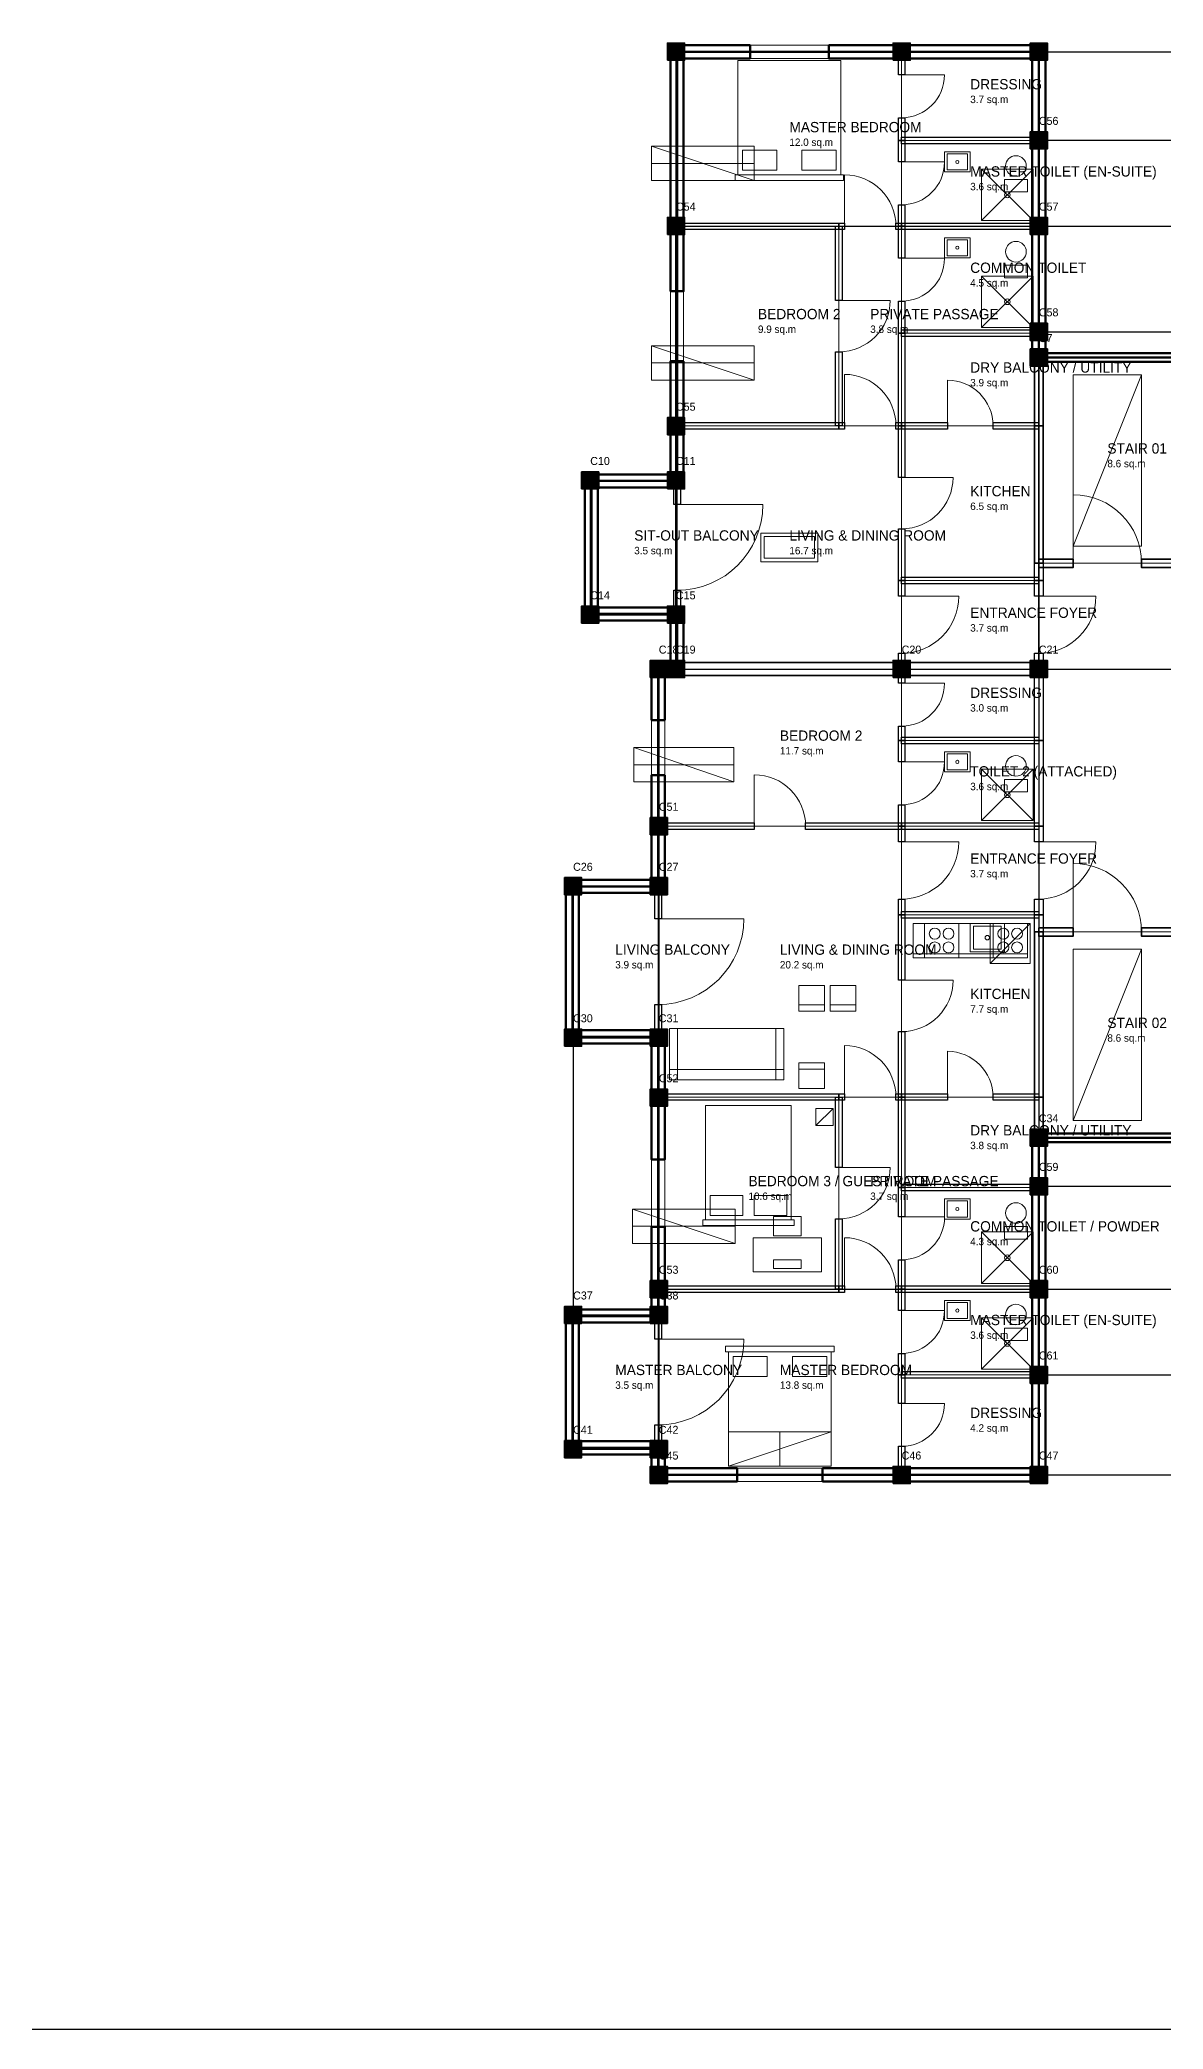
# Model space of a CAD drawing. Header units: millimetres. Extents: x -3000 to 93186, y -9700 to 53000.
# Drawn here: x 52679 to 72340, y -9700 to 25106 of the extents above; entities that cross this region are included whole.
import ezdxf

# ---------------------------------------------------------------- set-up
doc = ezdxf.new("R2010")
doc.units = ezdxf.units.MM
for name, color, linetype, lineweight in [('A-ANNO', 7, 'Continuous', 25), ('A-BALC', 2, 'Continuous', 25), ('A-DOOR', 4, 'Continuous', 18), ('A-FURN', 8, 'Continuous', 13), ('A-GLAZ', 140, 'Continuous', 13), ('A-HATCH', 8, 'Continuous', 9), ('A-LIFT', 30, 'Continuous', 35), ('A-ROOM-AREA', 9, 'Continuous', 15), ('A-ROOM-NAME', 7, 'Continuous', 20), ('A-TEXT', 7, 'Continuous', 18), ('A-WALL-EXT', 3, 'Continuous', 50), ('A-WALL-INT', 8, 'Continuous', 25), ('A-WALL-PARTY', 1, 'Continuous', 35), ('A-WINDOW', 5, 'Continuous', 18), ('S-BEAM', 6, 'Continuous', 25), ('S-COLUMN', 1, 'Continuous', 35)]:
    doc.layers.add(name, color=color, linetype=linetype, lineweight=lineweight)

msp = doc.modelspace()

# ---------------------------------------------------------------- hatches: boundary and pattern name
at = {"layer": 'A-HATCH'}
for points in [[(63662, 24747), (63962, 24747), (63962, 25047), (63662, 25047)], [(67612, 24747), (67912, 24747), (67912, 25047), (67612, 25047)], [(70012, 24747), (70312, 24747), (70312, 25047), (70012, 25047)], [(70012, 23197), (70312, 23197), (70312, 23497), (70012, 23497)], [(63662, 21697), (63962, 21697), (63962, 21997), (63662, 21997)], [(70012, 21697), (70312, 21697), (70312, 21997), (70012, 21997)], [(70012, 19847), (70312, 19847), (70312, 20147), (70012, 20147)], [(70012, 19397), (70312, 19397), (70312, 19697), (70012, 19697)], [(63662, 18197), (63962, 18197), (63962, 18497), (63662, 18497)], [(62162, 17247), (62462, 17247), (62462, 17547), (62162, 17547)], [(63662, 17247), (63962, 17247), (63962, 17547), (63662, 17547)], [(62162, 14897), (62462, 14897), (62462, 15197), (62162, 15197)], [(63662, 14897), (63962, 14897), (63962, 15197), (63662, 15197)], [(63362, 13947), (63662, 13947), (63662, 14247), (63362, 14247)], [(63662, 13947), (63962, 13947), (63962, 14247), (63662, 14247)], [(67612, 13947), (67912, 13947), (67912, 14247), (67612, 14247)], [(70012, 13947), (70312, 13947), (70312, 14247), (70012, 14247)], [(63362, 11197), (63662, 11197), (63662, 11497), (63362, 11497)], [(61862, 10147), (62162, 10147), (62162, 10447), (61862, 10447)], [(63362, 10147), (63662, 10147), (63662, 10447), (63362, 10447)], [(61862, 7497), (62162, 7497), (62162, 7797), (61862, 7797)], [(63362, 7497), (63662, 7497), (63662, 7797), (63362, 7797)], [(63362, 6447), (63662, 6447), (63662, 6747), (63362, 6747)], [(70012, 5747), (70312, 5747), (70312, 6047), (70012, 6047)], [(70012, 4897), (70312, 4897), (70312, 5197), (70012, 5197)], [(63362, 3097), (63662, 3097), (63662, 3397), (63362, 3397)], [(70012, 3097), (70312, 3097), (70312, 3397), (70012, 3397)], [(61862, 2647), (62162, 2647), (62162, 2947), (61862, 2947)], [(63362, 2647), (63662, 2647), (63662, 2947), (63362, 2947)], [(70012, 1597), (70312, 1597), (70312, 1897), (70012, 1897)], [(61862, 297), (62162, 297), (62162, 597), (61862, 597)], [(63362, 297), (63662, 297), (63662, 597), (63362, 597)], [(63362, -153), (63662, -153), (63662, 147), (63362, 147)], [(67612, -153), (67912, -153), (67912, 147), (67612, 147)], [(70012, -153), (70312, -153), (70312, 147), (70012, 147)]]:
    msp.add_hatch(color=256, dxfattribs=at).paths.add_polyline_path(points, flags=0)

# ---------------------------------------------------------------- linework, layer by layer
at = {"layer": 'A-ANNO'}
msp.add_lwpolyline([(-3000, -9700), (87256, -9700), (87256, 53000), (-3000, 53000)], close=True, dxfattribs=at)
at = {"layer": 'A-BALC'}
for points in [[(63889.5, 17388), (63889.5, 16974), (63774.5, 16974), (63774.5, 17388)], [(63889.5, 15474), (63889.5, 15061), (63774.5, 15061), (63774.5, 15474)], [(63557.5, 10295), (63557.5, 9728), (63442.5, 9728), (63442.5, 10295)], [(63557.5, 8228), (63557.5, 7662), (63442.5, 7662), (63442.5, 8228)], [(63557.5, 2777), (63557.5, 2374), (63442.5, 2374), (63442.5, 2777)], [(63557.5, 874), (63557.5, 471), (63442.5, 471), (63442.5, 874)]]:
    msp.add_lwpolyline(points, close=True, dxfattribs=at)
at = {"layer": 'A-DOOR'}
for p, q in [((67762, 24493), (68512, 24493)), ((66762, 21843), (66762, 22743)), ((67762, 22968), (68512, 22968)), ((67762, 21283), (68512, 21283)), ((66662, 20547), (67562, 20547)), ((66762, 18352), (66762, 19252)), ((68562, 18352), (68562, 19152)), ((67762, 17448.5), (68661, 17448.5)), ((70762, 15947), (70762, 17147)), ((63832, 16974), (65332, 16974)), ((67762, 15372), (68762, 15372)), ((70162, 15372), (71162, 15372)), ((67762, 13847), (68512, 13847)), ((65181, 11347), (65181, 12247)), ((67762, 12472), (68512, 12472)), ((67762, 11072), (68762, 11072)), ((70162, 11072), (71162, 11072)), ((70762, 9497), (70762, 10697)), ((63500, 9728), (65000, 9728)), ((67762, 8653), (68662, 8653)), ((66762, 6609), (66762, 7509)), ((68562, 6609), (68562, 7409)), ((66662, 5378), (67562, 5378)), ((67762, 4511.5), (68513, 4511.5)), ((66762, 3248), (66762, 4148)), ((67762, 2873), (68512, 2873)), ((63500, 2374), (65000, 2374)), ((67762, 1249), (68512, 1249))]:
    msp.add_line(p, q, dxfattribs=at)
for centre, radius, start, end in [((67762, 24493), 750, 270, 360), ((66762, 21843), 900, 0, 90), ((67762, 22968), 750, 270, 360), ((67762, 21283), 750, 270, 360), ((66662, 20547), 900, 270, 360), ((66762, 18352), 900, 0, 90), ((68562, 18352), 800, 0, 90), ((67762, 17448.5), 899, 270, 360), ((70762, 15947), 1200, 0, 90), ((63832, 16974), 1500, 270, 360), ((67762, 15372), 1000, 270, 360), ((70162, 15372), 1000, 270, 360), ((67762, 13847), 750, 270, 360), ((65181, 11347), 900, 0, 90), ((67762, 12472), 750, 270, 360), ((67762, 11072), 1000, 270, 360), ((70162, 11072), 1000, 270, 360), ((70762, 9497), 1200, 0, 90), ((63500, 9728), 1500, 270, 360), ((67762, 8653), 900, 270, 360), ((66762, 6609), 900, 0, 90), ((68562, 6609), 800, 0, 90), ((66662, 5378), 900, 270, 360), ((67762, 4511.5), 751, 270, 360), ((66762, 3248), 900, 0, 90), ((67762, 2873), 750, 270, 360), ((63500, 2374), 1500, 270, 360), ((67762, 1249), 750, 270, 360)]:
    msp.add_arc(centre, radius, start, end, dxfattribs=at)
at = {"layer": 'A-FURN'}
for p, q in [((63382, 23243), (65182, 22643)), ((63382, 22943), (65182, 22943)), ((69162, 21943), (70062, 22843)), ((69162, 22843), (70062, 21943)), ((69162, 20073), (70062, 20973)), ((69162, 20973), (70062, 20073)), ((63382, 19752), (65182, 19152)), ((63382, 19452), (65182, 19452)), ((70762, 16247), (71962, 19247)), ((63075, 12722), (64825, 12122)), ((63075, 12422), (64825, 12422)), ((69162, 11447), (70062, 12347)), ((69162, 12347), (70062, 11447)), ((69312, 8947), (70012, 9647)), ((67962, 9117), (69962, 9117)), ((70762, 6197), (71962, 9197)), ((65962, 8221.5), (66412, 8221.5)), ((66512, 8221.5), (66962, 8221.5)), ((63840, 6909), (63840, 7809)), ((65560, 6909), (65560, 7809)), ((63700, 7089), (65700, 7089)), ((66412, 7096.5), (65962, 7096.5)), ((66262, 6109), (66562, 6409)), ((63050, 4648), (64850, 4048)), ((63050, 4348), (64850, 4348)), ((69162, 3348), (70062, 4248)), ((69162, 4248), (70062, 3348)), ((69162, 1848), (70062, 2748)), ((69162, 2748), (70062, 1848)), ((64731, 150), (66531, 750)), ((65631, 150), (65631, 750))]:
    msp.add_line(p, q, dxfattribs=at)
for points in [[(64897, 22744), (66697, 22744), (66697, 24744), (64897, 24744)], [(63382, 23243), (63382, 22643), (65182, 22643), (65182, 23243)], [(64977, 22824), (65577, 22824), (65577, 23174), (64977, 23174)], [(66017, 22824), (66617, 22824), (66617, 23174), (66017, 23174)], [(68512, 22793), (68962, 22793), (68962, 23143), (68512, 23143)], [(68557, 22828), (68917, 22828), (68917, 23108), (68557, 23108)], [(64847, 22644), (66747, 22644), (66747, 22744), (64847, 22744)], [(69162, 21943), (70062, 21943), (70062, 22843), (69162, 22843)], [(69562, 22443), (69962, 22443), (69962, 22663), (69562, 22663)], [(68512, 21293), (68962, 21293), (68962, 21643), (68512, 21643)], [(68557, 21328), (68917, 21328), (68917, 21608), (68557, 21608)], [(69162, 20073), (70062, 20073), (70062, 20973), (69162, 20973)], [(69562, 20943), (69962, 20943), (69962, 21163), (69562, 21163)], [(63382, 19752), (63382, 19152), (65182, 19152), (65182, 19752)], [(70762, 16247), (71962, 16247), (71962, 19247), (70762, 19247)], [(65297, 15974), (66297, 15974), (66297, 16474), (65297, 16474)], [(65357, 16034), (66237, 16034), (66237, 16414), (65357, 16414)], [(63075, 12722), (63075, 12122), (64825, 12122), (64825, 12722)], [(68512, 12297), (68962, 12297), (68962, 12647), (68512, 12647)], [(68557, 12332), (68917, 12332), (68917, 12612), (68557, 12612)], [(69162, 11447), (70062, 11447), (70062, 12347), (69162, 12347)], [(69562, 11947), (69962, 11947), (69962, 12167), (69562, 12167)], [(67962, 9047), (69962, 9047), (69962, 9647), (67962, 9647)], [(68162, 9047), (68762, 9047), (68762, 9647), (68162, 9647)], [(68962, 9147), (69562, 9147), (69562, 9647), (68962, 9647)], [(69022, 9197), (69502, 9197), (69502, 9597), (69022, 9597)], [(69312, 8947), (70012, 8947), (70012, 9647), (69312, 9647)], [(69362, 9047), (69962, 9047), (69962, 9647), (69362, 9647)], [(70762, 6197), (71962, 6197), (71962, 9197), (70762, 9197)], [(65962, 8109), (66412, 8109), (66412, 8559), (65962, 8559)], [(66512, 8109), (66962, 8109), (66962, 8559), (66512, 8559)], [(63700, 6909), (65700, 6909), (65700, 7809), (63700, 7809)], [(66412, 7209), (65962, 7209), (65962, 6759), (66412, 6759)], [(64331, 4459), (65831, 4459), (65831, 6459), (64331, 6459)], [(66262, 6109), (66562, 6109), (66562, 6409), (66262, 6409)], [(64411, 4539), (64981, 4539), (64981, 4889), (64411, 4889)], [(65181, 4539), (65751, 4539), (65751, 4889), (65181, 4889)], [(63050, 4648), (63050, 4048), (64850, 4048), (64850, 4648)], [(68512, 4475), (68962, 4475), (68962, 4825), (68512, 4825)], [(68557, 4510), (68917, 4510), (68917, 4790), (68557, 4790)], [(64281, 4359), (65881, 4359), (65881, 4459), (64281, 4459)], [(65522, 4178), (66002, 4178), (66002, 4518), (65522, 4518)], [(69162, 3348), (70062, 3348), (70062, 4248), (69162, 4248)], [(69562, 4125), (69962, 4125), (69962, 4345), (69562, 4345)], [(65162, 3548), (66362, 3548), (66362, 4148), (65162, 4148)], [(65522, 3608), (66002, 3608), (66002, 3758), (65522, 3758)], [(68512, 2698), (68962, 2698), (68962, 3048), (68512, 3048)], [(68557, 2733), (68917, 2733), (68917, 3013), (68557, 3013)], [(69162, 1848), (70062, 1848), (70062, 2748), (69162, 2748)], [(69562, 2348), (69962, 2348), (69962, 2568), (69562, 2568)], [(66581, 2250), (64681, 2250), (64681, 2150), (66581, 2150)], [(66531, 2150), (64731, 2150), (64731, 150), (66531, 150)], [(65411, 2070), (64811, 2070), (64811, 1720), (65411, 1720)], [(66451, 2070), (65851, 2070), (65851, 1720), (66451, 1720)], [(64731, 150), (66531, 150), (66531, 750), (64731, 750)]]:
    msp.add_lwpolyline(points, close=True, dxfattribs=at)
for centre, radius in [((68737, 22968), 28), ((69762, 22898), 180), ((69612, 22393), 50), ((68737, 21468), 28), ((69762, 21398), 180), ((69612, 20523), 50), ((69762, 12402), 180), ((68737, 12472), 28), ((69612, 11897), 50), ((68342, 9467), 96), ((68582, 9467), 96), ((69262, 9397), 40), ((69542, 9467), 96), ((69782, 9467), 96), ((68342, 9227), 96), ((68582, 9227), 96), ((69542, 9227), 96), ((69782, 9227), 96), ((68737, 4650), 28), ((69762, 4580), 180), ((69612, 3798), 50), ((68737, 2873), 28), ((69762, 2803), 180), ((69612, 2298), 50)]:
    msp.add_circle(centre, radius, dxfattribs=at)
at = {"layer": 'A-GLAZ'}
for p, q in [((65109, 24894), (66485, 24894)), ((63832, 20708), (63832, 19486)), ((63500, 13203), (63500, 12241)), ((63500, 5516), (63500, 4340)), ((64885, 0), (66377, 0))]:
    msp.add_line(p, q, dxfattribs=at)
at = {"layer": 'A-LIFT'}
for points in [[(70237, 19547), (70237, 18352), (70087, 18352), (70087, 19547)], [(70237, 18352), (70237, 15947), (70087, 15947), (70087, 18352)], [(70162, 16022), (70762, 16022), (70762, 15872), (70162, 15872)], [(71962, 16022), (72562, 16022), (72562, 15872), (71962, 15872)], [(70237, 9497), (70237, 6609), (70087, 6609), (70087, 9497)], [(70162, 9572), (70762, 9572), (70762, 9422), (70162, 9422)], [(71962, 9572), (72562, 9572), (72562, 9422), (71962, 9422)], [(70237, 6609), (70237, 5897), (70087, 5897), (70087, 6609)]]:
    msp.add_lwpolyline(points, close=True, dxfattribs=at)
at = {"layer": 'A-ROOM-NAME'}
for points in [[(63832, 24894), (67762, 24894), (67762, 21843), (63832, 21843)], [(67762, 24894), (70162, 24894), (70162, 23343), (67762, 23343)], [(67762, 23343), (70162, 23343), (70162, 21843), (67762, 21843)], [(63832, 21843), (66662, 21843), (66662, 18352), (63832, 18352)], [(66662, 21843), (67762, 21843), (67762, 18352), (66662, 18352)], [(67762, 21843), (70162, 21843), (70162, 19973), (67762, 19973)], [(67762, 19973), (70162, 19973), (70162, 18352), (67762, 18352)], [(70162, 19547), (72562, 19547), (72562, 15947), (70162, 15947)], [(63832, 18352), (67762, 18352), (67762, 14097), (63832, 14097)], [(67762, 18352), (70162, 18352), (70162, 15647), (67762, 15647)], [(62332, 17388), (63832, 17388), (63832, 15061), (62332, 15061)], [(70162, 15947), (74662, 15947), (74662, 9497), (70162, 9497)], [(67762, 15647), (70162, 15647), (70162, 14097), (67762, 14097)], [(63500, 14097), (67762, 14097), (67762, 11347), (63500, 11347)], [(67762, 14097), (70162, 14097), (70162, 12847), (67762, 12847)], [(67762, 12847), (70162, 12847), (70162, 11347), (67762, 11347)], [(63500, 11347), (67762, 11347), (67762, 6609), (63500, 6609)], [(67762, 11347), (70162, 11347), (70162, 9797), (67762, 9797)], [(62000, 10295), (63500, 10295), (63500, 7662), (62000, 7662)], [(67762, 9797), (70162, 9797), (70162, 6609), (67762, 6609)], [(70162, 9497), (72562, 9497), (72562, 5897), (70162, 5897)], [(63500, 6609), (66662, 6609), (66662, 3248), (63500, 3248)], [(66662, 6609), (67762, 6609), (67762, 3248), (66662, 3248)], [(67762, 6609), (70162, 6609), (70162, 5025), (67762, 5025)], [(67762, 5025), (70162, 5025), (70162, 3248), (67762, 3248)], [(63500, 3248), (67762, 3248), (67762, 0), (63500, 0)], [(67762, 3248), (70162, 3248), (70162, 1748), (67762, 1748)], [(62000, 2777), (63500, 2777), (63500, 471), (62000, 471)], [(67762, 1748), (70162, 1748), (70162, 0), (67762, 0)]]:
    msp.add_lwpolyline(points, close=True, dxfattribs=at)
at = {"layer": 'A-WALL-EXT'}
msp.add_lwpolyline([(72562, 5897), (70162, 5897), (70162, 5025), (70162, 3248), (70162, 1748), (70162, 0), (67762, 0), (63500, 0), (63500, 471), (62000, 471), (62000, 2777), (63500, 2777), (63500, 3248), (63500, 6609), (63500, 7662), (62000, 7662), (62000, 10295), (63500, 10295), (63500, 11347), (63500, 14097), (63832, 14097), (63832, 15061), (62332, 15061), (62332, 17388), (63832, 17388), (63832, 18352), (63832, 21843), (63832, 24894), (67762, 24894), (70162, 24894), (70162, 23343), (70162, 21843), (70162, 19973), (70162, 19547), (72562, 19547)], dxfattribs=at)
for points in [[(63947, 24894), (63947, 21843), (63717, 21843), (63717, 24894)], [(63832, 25009), (65109, 25009), (65109, 24779), (63832, 24779)], [(66485, 25009), (67762, 25009), (67762, 24779), (66485, 24779)], [(67762, 25009), (70162, 25009), (70162, 24779), (67762, 24779)], [(70277, 24894), (70277, 23343), (70047, 23343), (70047, 24894)], [(70277, 23343), (70277, 21843), (70047, 21843), (70047, 23343)], [(63947, 21843), (63947, 20708), (63717, 20708), (63717, 21843)], [(70277, 21843), (70277, 19973), (70047, 19973), (70047, 21843)], [(70277, 19973), (70277, 19547), (70047, 19547), (70047, 19973)], [(70162, 19622), (72562, 19622), (72562, 19472), (70162, 19472)], [(63947, 19486), (63947, 18352), (63717, 18352), (63717, 19486)], [(63947, 18352), (63947, 17388), (63717, 17388), (63717, 18352)], [(62332, 17503), (63832, 17503), (63832, 17273), (62332, 17273)], [(62447, 17388), (62447, 15061), (62217, 15061), (62217, 17388)], [(62332, 15176), (63832, 15176), (63832, 14946), (62332, 14946)], [(63947, 15061), (63947, 14097), (63717, 14097), (63717, 15061)], [(63615, 14097), (63615, 13203), (63385, 13203), (63385, 14097)], [(63500, 14212), (63832, 14212), (63832, 13982), (63500, 13982)], [(63615, 12241), (63615, 11347), (63385, 11347), (63385, 12241)], [(63615, 11347), (63615, 10295), (63385, 10295), (63385, 11347)], [(62115, 10295), (62115, 7662), (61885, 7662), (61885, 10295)], [(62000, 10410), (63500, 10410), (63500, 10180), (62000, 10180)], [(62000, 7777), (63500, 7777), (63500, 7547), (62000, 7547)], [(63615, 7662), (63615, 6609), (63385, 6609), (63385, 7662)], [(63615, 6609), (63615, 5516), (63385, 5516), (63385, 6609)], [(70162, 5972), (72562, 5972), (72562, 5822), (70162, 5822)], [(70277, 5897), (70277, 5025), (70047, 5025), (70047, 5897)], [(70277, 5025), (70277, 3248), (70047, 3248), (70047, 5025)], [(63615, 4340), (63615, 3248), (63385, 3248), (63385, 4340)], [(63615, 3248), (63615, 2777), (63385, 2777), (63385, 3248)], [(70277, 3248), (70277, 1748), (70047, 1748), (70047, 3248)], [(62000, 2892), (63500, 2892), (63500, 2662), (62000, 2662)], [(62115, 2777), (62115, 471), (61885, 471), (61885, 2777)], [(70277, 1748), (70277, 0), (70047, 0), (70047, 1748)], [(62000, 586), (63500, 586), (63500, 356), (62000, 356)], [(63615, 471), (63615, 0), (63385, 0), (63385, 471)], [(63500, 115), (64885, 115), (64885, -115), (63500, -115)], [(66377, 115), (67762, 115), (67762, -115), (66377, -115)], [(67762, 115), (70162, 115), (70162, -115), (67762, -115)]]:
    msp.add_lwpolyline(points, close=True, dxfattribs=at)
at = {"layer": 'A-WALL-INT'}
for points in [[(67819.5, 24894), (67819.5, 24493), (67704.5, 24493), (67704.5, 24894)], [(67819.5, 23743), (67819.5, 23343), (67704.5, 23343), (67704.5, 23743)], [(67819.5, 23343), (67819.5, 22968), (67704.5, 22968), (67704.5, 23343)], [(67762, 23400.5), (70162, 23400.5), (70162, 23285.5), (67762, 23285.5)], [(67819.5, 22218), (67819.5, 21843), (67704.5, 21843), (67704.5, 22218)], [(63832, 21900.5), (66662, 21900.5), (66662, 21785.5), (63832, 21785.5)], [(66719.5, 21843), (66719.5, 20547), (66604.5, 20547), (66604.5, 21843)], [(66662, 21900.5), (66762, 21900.5), (66762, 21785.5), (66662, 21785.5)], [(67662, 21900.5), (67762, 21900.5), (67762, 21785.5), (67662, 21785.5)], [(67819.5, 21843), (67819.5, 21283), (67704.5, 21283), (67704.5, 21843)], [(67762, 21900.5), (70162, 21900.5), (70162, 21785.5), (67762, 21785.5)], [(67819.5, 20533), (67819.5, 19973), (67704.5, 19973), (67704.5, 20533)], [(67819.5, 19973), (67819.5, 18352), (67704.5, 18352), (67704.5, 19973)], [(67762, 20030.5), (70162, 20030.5), (70162, 19915.5), (67762, 19915.5)], [(66719.5, 19647), (66719.5, 18352), (66604.5, 18352), (66604.5, 19647)], [(63832, 18409.5), (66662, 18409.5), (66662, 18294.5), (63832, 18294.5)], [(66662, 18409.5), (66762, 18409.5), (66762, 18294.5), (66662, 18294.5)], [(67662, 18409.5), (67762, 18409.5), (67762, 18294.5), (67662, 18294.5)], [(67819.5, 18352), (67819.5, 17448.5), (67704.5, 17448.5), (67704.5, 18352)], [(67762, 18409.5), (68562, 18409.5), (68562, 18294.5), (67762, 18294.5)], [(69362, 18409.5), (70162, 18409.5), (70162, 18294.5), (69362, 18294.5)], [(67819.5, 16549.5), (67819.5, 15647), (67704.5, 15647), (67704.5, 16549.5)], [(67762, 15704.5), (70162, 15704.5), (70162, 15589.5), (67762, 15589.5)], [(70237, 15947), (70237, 15647), (70087, 15647), (70087, 15947)], [(67819.5, 15647), (67819.5, 15372), (67704.5, 15372), (67704.5, 15647)], [(70237, 15647), (70237, 15372), (70087, 15372), (70087, 15647)], [(67819.5, 14372), (67819.5, 14097), (67704.5, 14097), (67704.5, 14372)], [(70237, 14372), (70237, 14097), (70087, 14097), (70087, 14372)], [(67819.5, 14097), (67819.5, 13847), (67704.5, 13847), (67704.5, 14097)], [(70237, 14097), (70237, 12847), (70087, 12847), (70087, 14097)], [(67819.5, 13097), (67819.5, 12847), (67704.5, 12847), (67704.5, 13097)], [(67762, 12904.5), (70162, 12904.5), (70162, 12789.5), (67762, 12789.5)], [(67819.5, 12847), (67819.5, 12472), (67704.5, 12472), (67704.5, 12847)], [(70237, 12847), (70237, 11347), (70087, 11347), (70087, 12847)], [(67819.5, 11722), (67819.5, 11347), (67704.5, 11347), (67704.5, 11722)], [(63500, 11404.5), (65181, 11404.5), (65181, 11289.5), (63500, 11289.5)], [(66081, 11404.5), (67762, 11404.5), (67762, 11289.5), (66081, 11289.5)], [(67819.5, 11347), (67819.5, 11072), (67704.5, 11072), (67704.5, 11347)], [(67762, 11404.5), (70162, 11404.5), (70162, 11289.5), (67762, 11289.5)], [(70237, 11347), (70237, 11072), (70087, 11072), (70087, 11347)], [(67819.5, 10072), (67819.5, 9797), (67704.5, 9797), (67704.5, 10072)], [(67819.5, 9797), (67819.5, 8653), (67704.5, 8653), (67704.5, 9797)], [(67762, 9854.5), (70162, 9854.5), (70162, 9739.5), (67762, 9739.5)], [(70237, 10072), (70237, 9797), (70087, 9797), (70087, 10072)], [(70237, 9797), (70237, 9497), (70087, 9497), (70087, 9797)], [(67819.5, 7753), (67819.5, 6609), (67704.5, 6609), (67704.5, 7753)], [(63500, 6666.5), (66662, 6666.5), (66662, 6551.5), (63500, 6551.5)], [(66662, 6666.5), (66762, 6666.5), (66762, 6551.5), (66662, 6551.5)], [(67662, 6666.5), (67762, 6666.5), (67762, 6551.5), (67662, 6551.5)], [(67762, 6666.5), (68562, 6666.5), (68562, 6551.5), (67762, 6551.5)], [(69362, 6666.5), (70162, 6666.5), (70162, 6551.5), (69362, 6551.5)], [(66719.5, 6609), (66719.5, 5378), (66604.5, 5378), (66604.5, 6609)], [(67819.5, 6609), (67819.5, 5025), (67704.5, 5025), (67704.5, 6609)], [(67819.5, 5025), (67819.5, 4511.5), (67704.5, 4511.5), (67704.5, 5025)], [(67762, 5082.5), (70162, 5082.5), (70162, 4967.5), (67762, 4967.5)], [(66719.5, 4478), (66719.5, 3248), (66604.5, 3248), (66604.5, 4478)], [(67819.5, 3760.5), (67819.5, 3248), (67704.5, 3248), (67704.5, 3760.5)], [(63500, 3305.5), (66662, 3305.5), (66662, 3190.5), (63500, 3190.5)], [(66662, 3305.5), (66762, 3305.5), (66762, 3190.5), (66662, 3190.5)], [(67662, 3305.5), (67762, 3305.5), (67762, 3190.5), (67662, 3190.5)], [(67819.5, 3248), (67819.5, 2873), (67704.5, 2873), (67704.5, 3248)], [(67762, 3305.5), (70162, 3305.5), (70162, 3190.5), (67762, 3190.5)], [(67819.5, 2123), (67819.5, 1748), (67704.5, 1748), (67704.5, 2123)], [(67819.5, 1748), (67819.5, 1249), (67704.5, 1249), (67704.5, 1748)], [(67762, 1805.5), (70162, 1805.5), (70162, 1690.5), (67762, 1690.5)], [(67819.5, 499), (67819.5, 0), (67704.5, 0), (67704.5, 499)]]:
    msp.add_lwpolyline(points, close=True, dxfattribs=at)
at = {"layer": 'A-WALL-PARTY'}
for points in [[(63832, 14212), (67762, 14212), (67762, 13982), (63832, 13982)], [(67762, 14212), (70162, 14212), (70162, 13982), (67762, 13982)]]:
    msp.add_lwpolyline(points, close=True, dxfattribs=at)
at = {"layer": 'A-WINDOW'}
for p, q in [((65109, 25009), (66485, 25009)), ((65109, 25009), (65109, 24779)), ((65109, 24779), (66485, 24779)), ((66485, 25009), (66485, 24779)), ((63717, 20708), (63717, 19486)), ((63947, 20708), (63717, 20708)), ((63947, 20708), (63947, 19486)), ((63947, 19486), (63717, 19486)), ((63385, 13203), (63385, 12241)), ((63615, 13203), (63385, 13203)), ((63615, 13203), (63615, 12241)), ((63615, 12241), (63385, 12241)), ((63385, 5516), (63385, 4340)), ((63615, 5516), (63385, 5516)), ((63615, 5516), (63615, 4340)), ((63615, 4340), (63385, 4340)), ((64885, 115), (66377, 115)), ((64885, 115), (64885, -115)), ((66377, 115), (66377, -115)), ((64885, -115), (66377, -115))]:
    msp.add_line(p, q, dxfattribs=at)
at = {"layer": 'S-BEAM'}
for p, q in [((63812, 24897), (67762, 24897)), ((63812, 24897), (70162, 24897)), ((63812, 24897), (63812, 17397)), ((63812, 24897), (63812, 21847)), ((63812, 24897), (63812, 18347)), ((67762, 24897), (70162, 24897)), ((67762, 24897), (74662, 24897)), ((70162, 24897), (74662, 24897)), ((70162, 24897), (77062, 24897)), ((70162, 24897), (70162, 19547)), ((70162, 24897), (70162, 23347)), ((70162, 24897), (70162, 21847)), ((70162, 24897), (70162, 19997)), ((70162, 19547), (70162, 23347)), ((70162, 23347), (70162, 21847)), ((70162, 23347), (70162, 19997)), ((70162, 23347), (74662, 23347)), ((63812, 17397), (63812, 21847)), ((63812, 15047), (63812, 21847)), ((63812, 14097), (63812, 21847)), ((63812, 21847), (63812, 18347)), ((63812, 21847), (70162, 21847)), ((70162, 19547), (70162, 21847)), ((70162, 14097), (70162, 21847)), ((70162, 21847), (70162, 19997)), ((70162, 21847), (74662, 21847)), ((70162, 19547), (70162, 19997)), ((70162, 14097), (70162, 19997)), ((70162, 19997), (74662, 19997)), ((70162, 19547), (72562, 19547)), ((70162, 19547), (74662, 19547)), ((70162, 19547), (70162, 14097)), ((63812, 17397), (63812, 18347)), ((63812, 15047), (63812, 18347)), ((63812, 14097), (63812, 18347)), ((62312, 17397), (63812, 17397)), ((62312, 17397), (62312, 15047)), ((63812, 17397), (63812, 15047)), ((63812, 17397), (63812, 14097)), ((62312, 15047), (63812, 15047)), ((63812, 15047), (63812, 14097)), ((63512, 14097), (63812, 14097)), ((63512, 14097), (67762, 14097)), ((63512, 14097), (70162, 14097)), ((63512, 14097), (63512, 10297)), ((63512, 14097), (63512, 7647)), ((63512, 14097), (63512, 11347)), ((63512, 14097), (63512, 6597)), ((63812, 14097), (67762, 14097)), ((63812, 14097), (70162, 14097)), ((67762, 14097), (70162, 14097)), ((67762, 14097), (74662, 14097)), ((70162, 14097), (74662, 14097)), ((70162, 14097), (77062, 14097)), ((70162, 14097), (70162, 5897)), ((63512, 10297), (63512, 11347)), ((63512, 7647), (63512, 11347)), ((63512, 2797), (63512, 11347)), ((63512, 11347), (63512, 6597)), ((63512, 11347), (63512, 3247)), ((62012, 10297), (63512, 10297)), ((62012, 10297), (62012, 7647)), ((62012, 10297), (62012, 2797)), ((63512, 10297), (63512, 7647)), ((63512, 10297), (63512, 2797)), ((63512, 10297), (63512, 6597)), ((63512, 10297), (63512, 3247)), ((62012, 7647), (63512, 7647)), ((62012, 7647), (62012, 2797)), ((62012, 7647), (62012, 447)), ((63512, 7647), (63512, 2797)), ((63512, 7647), (63512, 447)), ((63512, 7647), (63512, -3)), ((63512, 7647), (63512, 6597)), ((63512, 7647), (63512, 3247)), ((63512, 2797), (63512, 6597)), ((63512, 447), (63512, 6597)), ((63512, -3), (63512, 6597)), ((63512, 6597), (63512, 3247)), ((70162, 5897), (72562, 5897)), ((70162, 5897), (74662, 5897)), ((70162, 5897), (70162, -3)), ((70162, 5897), (70162, 5047)), ((70162, 5897), (70162, 3247)), ((70162, 5897), (70162, 1747)), ((70162, -3), (70162, 5047)), ((70162, 5047), (70162, 3247)), ((70162, 5047), (70162, 1747)), ((70162, 5047), (74662, 5047)), ((63512, 2797), (63512, 3247)), ((63512, 447), (63512, 3247)), ((63512, -3), (63512, 3247)), ((63512, 3247), (70162, 3247)), ((70162, -3), (70162, 3247)), ((70162, 3247), (70162, 1747)), ((70162, 3247), (74662, 3247)), ((62012, 2797), (63512, 2797)), ((62012, 2797), (62012, 447)), ((63512, 2797), (63512, 447)), ((63512, 2797), (63512, -3)), ((70162, -3), (70162, 1747)), ((70162, 1747), (74662, 1747)), ((62012, 447), (63512, 447)), ((63512, 447), (63512, -3)), ((63512, -3), (67762, -3)), ((63512, -3), (70162, -3)), ((67762, -3), (70162, -3)), ((67762, -3), (74662, -3)), ((70162, -3), (74662, -3)), ((70162, -3), (77062, -3))]:
    msp.add_line(p, q, dxfattribs=at)
at = {"layer": 'S-COLUMN'}
for points in [[(63662, 24747), (63962, 24747), (63962, 25047), (63662, 25047)], [(67612, 24747), (67912, 24747), (67912, 25047), (67612, 25047)], [(70012, 24747), (70312, 24747), (70312, 25047), (70012, 25047)], [(70012, 23197), (70312, 23197), (70312, 23497), (70012, 23497)], [(63662, 21697), (63962, 21697), (63962, 21997), (63662, 21997)], [(70012, 21697), (70312, 21697), (70312, 21997), (70012, 21997)], [(70012, 19847), (70312, 19847), (70312, 20147), (70012, 20147)], [(70012, 19397), (70312, 19397), (70312, 19697), (70012, 19697)], [(63662, 18197), (63962, 18197), (63962, 18497), (63662, 18497)], [(62162, 17247), (62462, 17247), (62462, 17547), (62162, 17547)], [(63662, 17247), (63962, 17247), (63962, 17547), (63662, 17547)], [(62162, 14897), (62462, 14897), (62462, 15197), (62162, 15197)], [(63662, 14897), (63962, 14897), (63962, 15197), (63662, 15197)], [(63362, 13947), (63662, 13947), (63662, 14247), (63362, 14247)], [(63662, 13947), (63962, 13947), (63962, 14247), (63662, 14247)], [(67612, 13947), (67912, 13947), (67912, 14247), (67612, 14247)], [(70012, 13947), (70312, 13947), (70312, 14247), (70012, 14247)], [(63362, 11197), (63662, 11197), (63662, 11497), (63362, 11497)], [(61862, 10147), (62162, 10147), (62162, 10447), (61862, 10447)], [(63362, 10147), (63662, 10147), (63662, 10447), (63362, 10447)], [(61862, 7497), (62162, 7497), (62162, 7797), (61862, 7797)], [(63362, 7497), (63662, 7497), (63662, 7797), (63362, 7797)], [(63362, 6447), (63662, 6447), (63662, 6747), (63362, 6747)], [(70012, 5747), (70312, 5747), (70312, 6047), (70012, 6047)], [(70012, 4897), (70312, 4897), (70312, 5197), (70012, 5197)], [(63362, 3097), (63662, 3097), (63662, 3397), (63362, 3397)], [(70012, 3097), (70312, 3097), (70312, 3397), (70012, 3397)], [(61862, 2647), (62162, 2647), (62162, 2947), (61862, 2947)], [(63362, 2647), (63662, 2647), (63662, 2947), (63362, 2947)], [(70012, 1597), (70312, 1597), (70312, 1897), (70012, 1897)], [(61862, 297), (62162, 297), (62162, 597), (61862, 597)], [(63362, 297), (63662, 297), (63662, 597), (63362, 597)], [(63362, -153), (63662, -153), (63662, 147), (63362, 147)], [(67612, -153), (67912, -153), (67912, 147), (67612, 147)], [(70012, -153), (70312, -153), (70312, 147), (70012, 147)]]:
    msp.add_lwpolyline(points, close=True, dxfattribs=at)

# ---------------------------------------------------------------- texts
at = {"layer": 'A-ROOM-AREA'}
for s, p in [('3.7 sq.m', (68962, 23998.5)), ('12.0 sq.m', (65797, 23248.5)), ('3.6 sq.m', (68962, 22473)), ('4.5 sq.m', (68962, 20788)), ('9.9 sq.m', (65247, 19977.5)), ('3.8 sq.m', (67212, 19977.5)), ('3.9 sq.m', (68962, 19042.5)), ('8.6 sq.m', (71362, 17627)), ('6.5 sq.m', (68962, 16879.5)), ('3.5 sq.m', (63082, 16104.5)), ('16.7 sq.m', (65797, 16104.5)), ('3.7 sq.m', (68962, 14752)), ('3.0 sq.m', (68962, 13352)), ('11.7 sq.m', (65631, 12602)), ('3.6 sq.m', (68962, 11977)), ('3.7 sq.m', (68962, 10452)), ('3.9 sq.m', (62750, 8858.5)), ('20.2 sq.m', (65631, 8858)), ('7.7 sq.m', (68962, 8083)), ('8.6 sq.m', (71362, 7577)), ('3.8 sq.m', (68962, 5697)), ('10.6 sq.m', (65081, 4808.5)), ('3.7 sq.m', (67212, 4808.5)), ('4.3 sq.m', (68962, 4016.5)), ('3.6 sq.m', (68962, 2378)), ('3.5 sq.m', (62750, 1504)), ('13.8 sq.m', (65631, 1504)), ('4.2 sq.m', (68962, 754))]:
    msp.add_text(s, height=130, dxfattribs=at).set_placement(p)
at = {"layer": 'A-ROOM-NAME'}
for s, p in [('DRESSING', (68962, 24238.5)), ('MASTER BEDROOM', (65797, 23488.5)), ('MASTER TOILET (EN-SUITE)', (68962, 22713)), ('COMMON TOILET', (68962, 21028)), ('BEDROOM 2', (65247, 20217.5)), ('PRIVATE PASSAGE', (67212, 20217.5)), ('DRY BALCONY / UTILITY', (68962, 19282.5)), ('STAIR 01 (MAIN)', (71362, 17867)), ('KITCHEN', (68962, 17119.5)), ('SIT-OUT BALCONY', (63082, 16344.5)), ('LIVING & DINING ROOM', (65797, 16344.5)), ('ENTRANCE FOYER', (68962, 14992)), ('DRESSING', (68962, 13592)), ('BEDROOM 2', (65631, 12842)), ('TOILET 2 (ATTACHED)', (68962, 12217)), ('ENTRANCE FOYER', (68962, 10692)), ('LIVING BALCONY', (62750, 9098.5)), ('LIVING & DINING ROOM', (65631, 9098)), ('KITCHEN', (68962, 8323)), ('STAIR 02 (FIRE ESCAPE)', (71362, 7817)), ('DRY BALCONY / UTILITY', (68962, 5937)), ('BEDROOM 3 / GUEST ROOM', (65081, 5048.5)), ('PRIVATE PASSAGE', (67212, 5048.5)), ('COMMON TOILET / POWDER', (68962, 4256.5)), ('MASTER TOILET (EN-SUITE)', (68962, 2618)), ('MASTER BALCONY', (62750, 1744)), ('MASTER BEDROOM', (65631, 1744)), ('DRESSING', (68962, 994))]:
    msp.add_text(s, height=180, dxfattribs=at).set_placement(p)
at = {"layer": 'A-TEXT'}
for s, p in [('C56', (70162, 23617)), ('C54', (63812, 22117)), ('C57', (70162, 22117)), ('C58', (70162, 20267)), ('C7', (70162, 19817)), ('C55', (63812, 18617)), ('C10', (62312, 17667)), ('C11', (63812, 17667)), ('C14', (62312, 15317)), ('C15', (63812, 15317)), ('C18', (63512, 14367)), ('C19', (63812, 14367)), ('C20', (67762, 14367)), ('C21', (70162, 14367)), ('C51', (63512, 11617)), ('C26', (62012, 10567)), ('C27', (63512, 10567)), ('C30', (62012, 7917)), ('C31', (63512, 7917)), ('C52', (63512, 6867)), ('C34', (70162, 6167)), ('C59', (70162, 5317)), ('C53', (63512, 3517)), ('C60', (70162, 3517)), ('C37', (62012, 3067)), ('C38', (63512, 3067)), ('C61', (70162, 2017)), ('C41', (62012, 717)), ('C42', (63512, 717)), ('C45', (63512, 267)), ('C46', (67762, 267)), ('C47', (70162, 267))]:
    msp.add_text(s, height=140, dxfattribs=at).set_placement(p)

doc.saveas('drawing.dxf')
